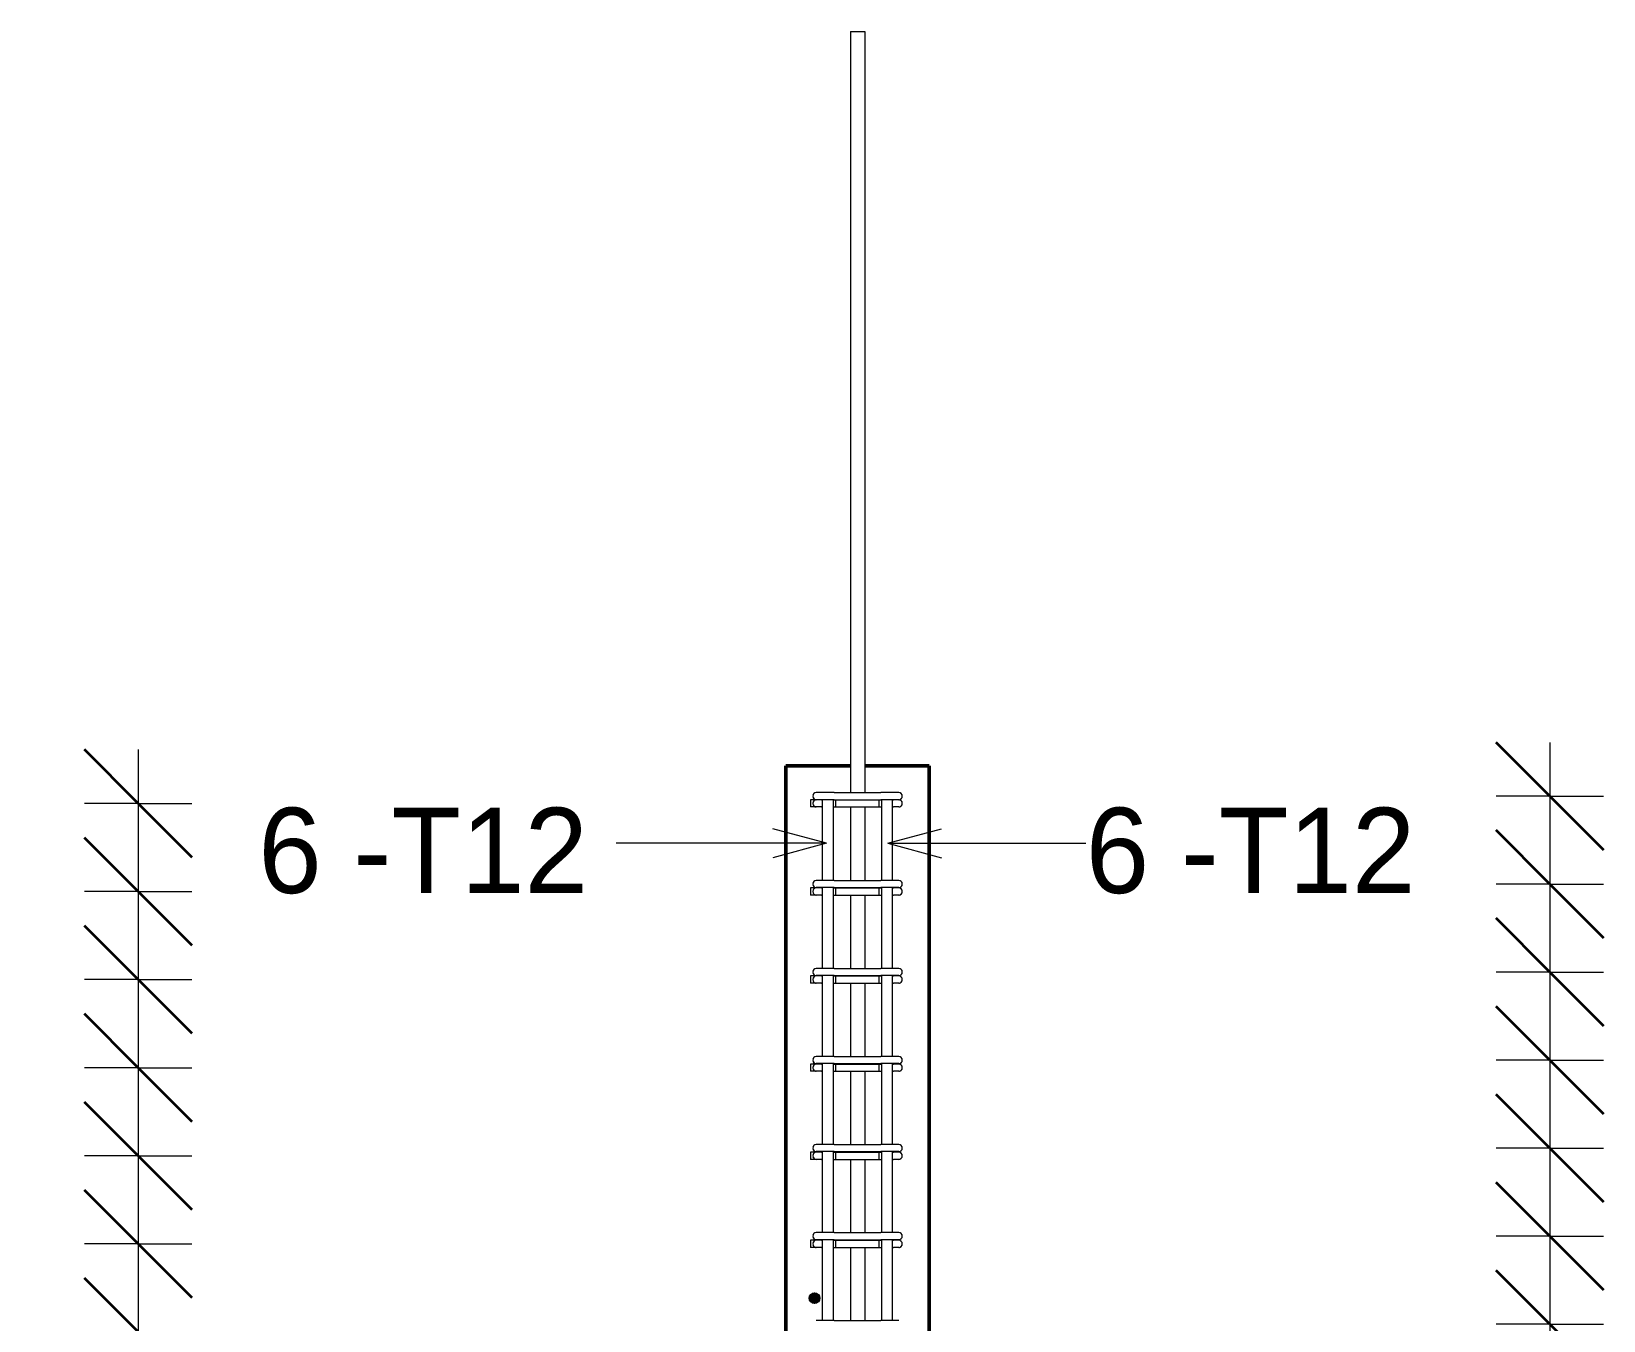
# Model space of a CAD drawing. Header units: millimetres. Extents: x -31655 to -5862, y 2843 to 78926.
# Drawn here: x -24783 to -23028, y 5580 to 7020 of the extents above; entities that cross this region are included whole.
import ezdxf

# ---------------------------------------------------------------- set-up
doc = ezdxf.new("R2010")
doc.units = ezdxf.units.MM
for name, color, linetype, lineweight in [('A-ANNO-DIMS', 211, 'Continuous', 9), ('A-ANNO-DIMS-40', 211, 'Continuous', 9), ('A-WALL', 113, 'Continuous', 25), ('S-RBAR', 171, 'Continuous', 18), ('S-RBAR-IDEN', 171, 'Continuous', 9)]:
    doc.layers.add(name, color=color, linetype=linetype, lineweight=lineweight)
doc.styles.add('Arial', font='arial.ttf', dxfattribs={"height": 80})
doc.styles.add('Nirmala UI', font='Nirmala.ttf', dxfattribs={"height": 95.25})
doc.dimstyles.new('Arc_Length_-_2_5mm_Arial', dxfattribs={"dimscale": 304.8, "dimtxt": 100.546939, "dimasz": 0.393701, "dimexe": 0.19685, "dimexo": 0.0625, "dimgap": 0.229659, "dimtad": 1, "dimdec": 0, "dimzin": 0, "dimdsep": 46, "dimtxsty": 'Nirmala UI', "dimblk1": 'OBLIQUE', "dimblk2": 'OBLIQUE', "dimsah": 1, "dimcen": 0.09, "dimdle": 0.19685, "dimazin": 0, "dimtfac": 1, "dimtdec": 4, "dimtix": 1, "dimtmove": 0, "dimatfit": 3, "dimfxl": 0.19685, "dimfxlon": 1, "dimtvp": 1, "dimtolj": 1, "dimtzin": 0, "dimarcsym": 2})
doc.dimstyles.new('Arc_Length_-_2_5mm_Arial_1', dxfattribs={"dimscale": 304.8, "dimtxt": 100.546939, "dimasz": 0.393701, "dimexe": 0.19685, "dimexo": 0.0625, "dimgap": 0.229659, "dimtad": 1, "dimdec": 0, "dimzin": 0, "dimdsep": 46, "dimtxsty": 'Arial', "dimblk1": 'OBLIQUE', "dimblk2": 'OBLIQUE', "dimsah": 1, "dimcen": 0.09, "dimdle": 0.19685, "dimazin": 0, "dimtfac": 1, "dimtdec": 4, "dimtix": 1, "dimtmove": 0, "dimatfit": 3, "dimfxl": 0.19685, "dimfxlon": 1, "dimtvp": 1, "dimtolj": 1, "dimtzin": 0, "dimarcsym": 2})

# ---------------------------------------------------------------- blocks, each defined once
blk = doc.blocks.new('DIMBLOCK122-Elevation Right')
at = {"layer": 'A-ANNO-DIMS-40', "lineweight": 35}
for p, q in [((-23087.7, 6165.7), (-23147.7, 6225.7)), ((-23087.7, 6165.7), (-23027.7, 6105.7)), ((-23087.7, 6067.5), (-23147.7, 6127.5)), ((-23087.7, 6067.5), (-23027.7, 6007.5))]:
    blk.add_line(p, q, dxfattribs=at)
at = {"layer": 'A-ANNO-DIMS-40'}
for p, q in [((-23087.7, 6225.7), (-23087.7, 6067.5)), ((-23087.7, 6165.7), (-23147.7, 6165.7)), ((-23087.7, 6165.7), (-23027.7, 6165.7)), ((-23087.7, 6067.5), (-23147.7, 6067.5)), ((-23087.7, 6067.5), (-23027.7, 6067.5))]:
    blk.add_line(p, q, dxfattribs=at)
blk = doc.blocks.new('_Oblique')
at = {"color": 0, "linetype": 'ByBlock', "lineweight": -2}
blk.add_line((-0.5, -0.5), (0.5, 0.5), dxfattribs=at)
blk = doc.blocks.new('DIMBLOCK123-Elevation Right')
at = {"layer": 'A-ANNO-DIMS-40', "lineweight": 35}
for p, q in [((-23087.7, 6067.5), (-23147.7, 6127.5)), ((-23087.7, 6067.5), (-23027.7, 6007.5)), ((-23087.7, 5969.2), (-23147.7, 6029.2)), ((-23087.7, 5969.2), (-23027.7, 5909.2))]:
    blk.add_line(p, q, dxfattribs=at)
at = {"layer": 'A-ANNO-DIMS-40'}
for p, q in [((-23087.7, 6067.5), (-23147.7, 6067.5)), ((-23087.7, 6067.5), (-23087.7, 5969.2)), ((-23087.7, 6067.5), (-23027.7, 6067.5)), ((-23087.7, 5969.2), (-23147.7, 5969.2)), ((-23087.7, 5969.2), (-23027.7, 5969.2))]:
    blk.add_line(p, q, dxfattribs=at)
blk = doc.blocks.new('DIMBLOCK124-Elevation Right')
at = {"layer": 'A-ANNO-DIMS-40', "lineweight": 35}
for p, q in [((-23087.7, 5969.2), (-23147.7, 6029.2)), ((-23087.7, 5969.2), (-23027.7, 5909.2)), ((-23087.7, 5870.9), (-23147.7, 5930.9)), ((-23087.7, 5870.9), (-23027.7, 5810.9))]:
    blk.add_line(p, q, dxfattribs=at)
at = {"layer": 'A-ANNO-DIMS-40'}
for p, q in [((-23087.7, 5969.2), (-23147.7, 5969.2)), ((-23087.7, 5969.2), (-23087.7, 5870.9)), ((-23087.7, 5969.2), (-23027.7, 5969.2)), ((-23087.7, 5870.9), (-23147.7, 5870.9)), ((-23087.7, 5870.9), (-23027.7, 5870.9))]:
    blk.add_line(p, q, dxfattribs=at)
blk = doc.blocks.new('DIMBLOCK125-Elevation Right')
at = {"layer": 'A-ANNO-DIMS-40', "lineweight": 35}
for p, q in [((-23087.7, 5870.9), (-23147.7, 5930.9)), ((-23087.7, 5870.9), (-23027.7, 5810.9)), ((-23087.7, 5772.6), (-23147.7, 5832.6)), ((-23087.7, 5772.6), (-23027.7, 5712.6))]:
    blk.add_line(p, q, dxfattribs=at)
at = {"layer": 'A-ANNO-DIMS-40'}
for p, q in [((-23087.7, 5870.9), (-23147.7, 5870.9)), ((-23087.7, 5870.9), (-23087.7, 5772.6)), ((-23087.7, 5870.9), (-23027.7, 5870.9)), ((-23087.7, 5772.6), (-23147.7, 5772.6)), ((-23087.7, 5772.6), (-23027.7, 5772.6))]:
    blk.add_line(p, q, dxfattribs=at)
blk = doc.blocks.new('DIMBLOCK126-Elevation Right')
at = {"layer": 'A-ANNO-DIMS-40', "lineweight": 35}
for p, q in [((-23087.7, 5772.6), (-23147.7, 5832.6)), ((-23087.7, 5772.6), (-23027.7, 5712.6)), ((-23087.7, 5674.3), (-23147.7, 5734.3)), ((-23087.7, 5674.3), (-23027.7, 5614.3))]:
    blk.add_line(p, q, dxfattribs=at)
at = {"layer": 'A-ANNO-DIMS-40'}
for p, q in [((-23087.7, 5772.6), (-23147.7, 5772.6)), ((-23087.7, 5772.6), (-23087.7, 5674.3)), ((-23087.7, 5772.6), (-23027.7, 5772.6)), ((-23087.7, 5674.3), (-23147.7, 5674.3)), ((-23087.7, 5674.3), (-23027.7, 5674.3))]:
    blk.add_line(p, q, dxfattribs=at)
blk = doc.blocks.new('DIMBLOCK127-Elevation Right')
at = {"layer": 'A-ANNO-DIMS-40', "lineweight": 35}
for p, q in [((-23087.7, 5674.3), (-23147.7, 5734.3)), ((-23087.7, 5674.3), (-23027.7, 5614.3)), ((-23087.7, 5576), (-23147.7, 5636)), ((-23087.7, 5576), (-23027.7, 5516))]:
    blk.add_line(p, q, dxfattribs=at)
at = {"layer": 'A-ANNO-DIMS-40'}
for p, q in [((-23087.7, 5674.3), (-23147.7, 5674.3)), ((-23087.7, 5674.3), (-23087.7, 5576)), ((-23087.7, 5674.3), (-23027.7, 5674.3)), ((-23087.7, 5576), (-23147.7, 5576)), ((-23087.7, 5576), (-23027.7, 5576))]:
    blk.add_line(p, q, dxfattribs=at)
blk = doc.blocks.new('DIMBLOCK128-Elevation Right')
at = {"layer": 'A-ANNO-DIMS-40', "lineweight": 35}
for p, q in [((-23087.7, 5576), (-23147.7, 5636)), ((-23087.7, 5576), (-23027.7, 5516)), ((-23087.7, 5476.7), (-23147.7, 5536.7)), ((-23087.7, 5476.7), (-23027.7, 5416.7))]:
    blk.add_line(p, q, dxfattribs=at)
at = {"layer": 'A-ANNO-DIMS-40'}
for p, q in [((-23087.7, 5576), (-23147.7, 5576)), ((-23087.7, 5576), (-23087.7, 5476.7)), ((-23087.7, 5576), (-23027.7, 5576)), ((-23087.7, 5476.7), (-23147.7, 5476.7)), ((-23087.7, 5476.7), (-23027.7, 5476.7))]:
    blk.add_line(p, q, dxfattribs=at)
blk = doc.blocks.new('DIMBLOCK151-Elevation Right')
at = {"layer": 'A-ANNO-DIMS-40', "lineweight": 35}
for p, q in [((-23087.7, 6165.7), (-23147.7, 6225.7)), ((-23087.7, 6165.7), (-23027.7, 6105.7)), ((-23087.7, 6067.5), (-23147.7, 6127.5)), ((-23087.7, 6067.5), (-23027.7, 6007.5)), ((-23087.7, 5969.2), (-23147.7, 6029.2)), ((-23087.7, 5969.2), (-23027.7, 5909.2)), ((-23087.7, 5870.9), (-23147.7, 5930.9)), ((-23087.7, 5870.9), (-23027.7, 5810.9)), ((-23087.7, 5772.6), (-23147.7, 5832.6)), ((-23087.7, 5772.6), (-23027.7, 5712.6)), ((-23087.7, 5674.3), (-23147.7, 5734.3)), ((-23087.7, 5674.3), (-23027.7, 5614.3)), ((-23087.7, 5576), (-23147.7, 5636)), ((-23087.7, 5576), (-23027.7, 5516)), ((-23087.7, 5476.7), (-23147.7, 5536.7)), ((-23087.7, 5476.7), (-23027.7, 5416.7))]:
    blk.add_line(p, q, dxfattribs=at)
at = {"layer": 'A-ANNO-DIMS-40'}
for p, q in [((-23087.7, 6225.7), (-23087.7, 5576)), ((-23087.7, 6225.7), (-23087.7, 6067.5)), ((-23087.7, 6165.7), (-23147.7, 6165.7)), ((-23087.7, 6165.7), (-23027.7, 6165.7)), ((-23087.7, 6067.5), (-23147.7, 6067.5)), ((-23087.7, 6067.5), (-23087.7, 5969.2)), ((-23087.7, 6067.5), (-23027.7, 6067.5)), ((-23087.7, 5969.2), (-23147.7, 5969.2)), ((-23087.7, 5969.2), (-23087.7, 5870.9)), ((-23087.7, 5969.2), (-23027.7, 5969.2)), ((-23087.7, 5870.9), (-23147.7, 5870.9)), ((-23087.7, 5870.9), (-23087.7, 5772.6)), ((-23087.7, 5870.9), (-23027.7, 5870.9)), ((-23087.7, 5772.6), (-23147.7, 5772.6)), ((-23087.7, 5772.6), (-23087.7, 5674.3)), ((-23087.7, 5772.6), (-23027.7, 5772.6)), ((-23087.7, 5674.3), (-23147.7, 5674.3)), ((-23087.7, 5674.3), (-23087.7, 5576)), ((-23087.7, 5674.3), (-23027.7, 5674.3)), ((-23087.7, 5576), (-23147.7, 5576)), ((-23087.7, 5576), (-23087.7, 5476.7)), ((-23087.7, 5576), (-23027.7, 5576)), ((-23087.7, 5476.7), (-23147.7, 5476.7)), ((-23087.7, 5476.7), (-23027.7, 5476.7))]:
    blk.add_line(p, q, dxfattribs=at)
blk = doc.blocks.new('_None')
blk = doc.blocks.new('DIMBLOCK152-Elevation Right')
at = {"layer": 'A-ANNO-DIMS-40', "lineweight": 35}
for p, q in [((-23087.7, 5576), (-23147.7, 5636)), ((-23087.7, 5576), (-23027.7, 5516)), ((-23087.7, 5476.7), (-23147.7, 5536.7)), ((-23087.7, 5476.7), (-23027.7, 5416.7)), ((-23087.7, 5378.4), (-23147.7, 5438.4)), ((-23087.7, 5378.4), (-23027.7, 5318.4))]:
    blk.add_line(p, q, dxfattribs=at)
at = {"layer": 'A-ANNO-DIMS-40'}
for p, q in [((-23087.7, 5576), (-23147.7, 5576)), ((-23087.7, 5576), (-23087.7, 5476.7)), ((-23087.7, 5576), (-23087.7, 5476.7)), ((-23087.7, 5576), (-23027.7, 5576)), ((-23087.7, 5476.7), (-23147.7, 5476.7)), ((-23087.7, 5476.7), (-23087.7, 5378.4)), ((-23087.7, 5476.7), (-23027.7, 5476.7)), ((-23087.7, 5378.4), (-23147.7, 5378.4)), ((-23087.7, 5378.4), (-23027.7, 5378.4))]:
    blk.add_line(p, q, dxfattribs=at)
blk = doc.blocks.new('DIMBLOCK155-Elevation Right')
at = {"layer": 'A-ANNO-DIMS-40', "lineweight": 35}
for p, q in [((-24664.2, 6157.6), (-24724.2, 6217.6)), ((-24664.2, 6157.6), (-24604.2, 6097.6)), ((-24664.2, 6059.2), (-24724.2, 6119.2)), ((-24664.2, 6059.2), (-24604.2, 5999.2))]:
    blk.add_line(p, q, dxfattribs=at)
at = {"layer": 'A-ANNO-DIMS-40'}
for p, q in [((-24664.2, 6217.6), (-24664.2, 6059.2)), ((-24664.2, 6157.6), (-24724.2, 6157.6)), ((-24664.2, 6157.6), (-24604.2, 6157.6)), ((-24664.2, 6059.2), (-24724.2, 6059.2)), ((-24664.2, 6059.2), (-24604.2, 6059.2))]:
    blk.add_line(p, q, dxfattribs=at)
blk = doc.blocks.new('DIMBLOCK156-Elevation Right')
at = {"layer": 'A-ANNO-DIMS-40', "lineweight": 35}
for p, q in [((-24664.2, 6059.2), (-24724.2, 6119.2)), ((-24664.2, 6059.2), (-24604.2, 5999.2)), ((-24664.2, 5960.8), (-24724.2, 6020.8)), ((-24664.2, 5960.8), (-24604.2, 5900.8))]:
    blk.add_line(p, q, dxfattribs=at)
at = {"layer": 'A-ANNO-DIMS-40'}
for p, q in [((-24664.2, 6059.2), (-24724.2, 6059.2)), ((-24664.2, 6059.2), (-24664.2, 5960.8)), ((-24664.2, 6059.2), (-24604.2, 6059.2)), ((-24664.2, 5960.8), (-24724.2, 5960.8)), ((-24664.2, 5960.8), (-24604.2, 5960.8))]:
    blk.add_line(p, q, dxfattribs=at)
blk = doc.blocks.new('DIMBLOCK157-Elevation Right')
at = {"layer": 'A-ANNO-DIMS-40', "lineweight": 35}
for p, q in [((-24664.2, 5960.8), (-24724.2, 6020.8)), ((-24664.2, 5960.8), (-24604.2, 5900.8)), ((-24664.2, 5862.4), (-24724.2, 5922.4)), ((-24664.2, 5862.4), (-24604.2, 5802.4))]:
    blk.add_line(p, q, dxfattribs=at)
at = {"layer": 'A-ANNO-DIMS-40'}
for p, q in [((-24664.2, 5960.8), (-24724.2, 5960.8)), ((-24664.2, 5960.8), (-24664.2, 5862.4)), ((-24664.2, 5960.8), (-24604.2, 5960.8)), ((-24664.2, 5862.4), (-24724.2, 5862.4)), ((-24664.2, 5862.4), (-24604.2, 5862.4))]:
    blk.add_line(p, q, dxfattribs=at)
blk = doc.blocks.new('DIMBLOCK158-Elevation Right')
at = {"layer": 'A-ANNO-DIMS-40', "lineweight": 35}
for p, q in [((-24664.2, 5862.4), (-24724.2, 5922.4)), ((-24664.2, 5862.4), (-24604.2, 5802.4)), ((-24664.2, 5764), (-24724.2, 5824)), ((-24664.2, 5764), (-24604.2, 5704))]:
    blk.add_line(p, q, dxfattribs=at)
at = {"layer": 'A-ANNO-DIMS-40'}
for p, q in [((-24664.2, 5862.4), (-24724.2, 5862.4)), ((-24664.2, 5862.4), (-24664.2, 5764)), ((-24664.2, 5862.4), (-24604.2, 5862.4)), ((-24664.2, 5764), (-24724.2, 5764)), ((-24664.2, 5764), (-24604.2, 5764))]:
    blk.add_line(p, q, dxfattribs=at)
blk = doc.blocks.new('DIMBLOCK159-Elevation Right')
at = {"layer": 'A-ANNO-DIMS-40', "lineweight": 35}
for p, q in [((-24664.2, 5764), (-24724.2, 5824)), ((-24664.2, 5764), (-24604.2, 5704)), ((-24664.2, 5665.6), (-24724.2, 5725.6)), ((-24664.2, 5665.6), (-24604.2, 5605.6))]:
    blk.add_line(p, q, dxfattribs=at)
at = {"layer": 'A-ANNO-DIMS-40'}
for p, q in [((-24664.2, 5764), (-24724.2, 5764)), ((-24664.2, 5764), (-24664.2, 5665.6)), ((-24664.2, 5764), (-24604.2, 5764)), ((-24664.2, 5665.6), (-24724.2, 5665.6)), ((-24664.2, 5665.6), (-24604.2, 5665.6))]:
    blk.add_line(p, q, dxfattribs=at)
blk = doc.blocks.new('DIMBLOCK160-Elevation Right')
at = {"layer": 'A-ANNO-DIMS-40', "lineweight": 35}
for p, q in [((-24664.2, 5665.6), (-24724.2, 5725.6)), ((-24664.2, 5665.6), (-24604.2, 5605.6)), ((-24664.2, 5567.2), (-24724.2, 5627.2)), ((-24664.2, 5567.2), (-24604.2, 5507.2))]:
    blk.add_line(p, q, dxfattribs=at)
at = {"layer": 'A-ANNO-DIMS-40'}
for p, q in [((-24664.2, 5665.6), (-24724.2, 5665.6)), ((-24664.2, 5665.6), (-24664.2, 5567.2)), ((-24664.2, 5665.6), (-24604.2, 5665.6)), ((-24664.2, 5567.2), (-24724.2, 5567.2)), ((-24664.2, 5567.2), (-24604.2, 5567.2))]:
    blk.add_line(p, q, dxfattribs=at)
blk = doc.blocks.new('DIMBLOCK161-Elevation Right')
at = {"layer": 'A-ANNO-DIMS-40', "lineweight": 35}
for p, q in [((-24664.2, 5567.2), (-24724.2, 5627.2)), ((-24664.2, 5567.2), (-24604.2, 5507.2)), ((-24664.2, 5468.8), (-24724.2, 5528.8)), ((-24664.2, 5468.8), (-24604.2, 5408.8))]:
    blk.add_line(p, q, dxfattribs=at)
at = {"layer": 'A-ANNO-DIMS-40'}
for p, q in [((-24664.2, 5567.2), (-24724.2, 5567.2)), ((-24664.2, 5567.2), (-24664.2, 5468.8)), ((-24664.2, 5567.2), (-24604.2, 5567.2)), ((-24664.2, 5468.8), (-24724.2, 5468.8)), ((-24664.2, 5468.8), (-24604.2, 5468.8))]:
    blk.add_line(p, q, dxfattribs=at)
blk = doc.blocks.new('DIMBLOCK184-Elevation Right')
at = {"layer": 'A-ANNO-DIMS-40', "lineweight": 35}
for p, q in [((-24664.2, 6157.6), (-24724.2, 6217.6)), ((-24664.2, 6157.6), (-24604.2, 6097.6)), ((-24664.2, 6059.2), (-24724.2, 6119.2)), ((-24664.2, 6059.2), (-24604.2, 5999.2)), ((-24664.2, 5960.8), (-24724.2, 6020.8)), ((-24664.2, 5960.8), (-24604.2, 5900.8)), ((-24664.2, 5862.4), (-24724.2, 5922.4)), ((-24664.2, 5862.4), (-24604.2, 5802.4)), ((-24664.2, 5764), (-24724.2, 5824)), ((-24664.2, 5764), (-24604.2, 5704)), ((-24664.2, 5665.6), (-24724.2, 5725.6)), ((-24664.2, 5665.6), (-24604.2, 5605.6)), ((-24664.2, 5567.2), (-24724.2, 5627.2)), ((-24664.2, 5567.2), (-24604.2, 5507.2)), ((-24664.2, 5468.8), (-24724.2, 5528.8)), ((-24664.2, 5468.8), (-24604.2, 5408.8)), ((-24664.2, 5370.3), (-24724.2, 5430.3)), ((-24664.2, 5370.3), (-24604.2, 5310.3)), ((-24664.2, 5271.9), (-24724.2, 5331.9)), ((-24664.2, 5271.9), (-24604.2, 5211.9)), ((-24664.2, 5173.5), (-24724.2, 5233.5)), ((-24664.2, 5173.5), (-24604.2, 5113.5)), ((-24664.2, 5075.1), (-24724.2, 5135.1)), ((-24664.2, 5075.1), (-24604.2, 5015.1)), ((-24664.2, 4976.7), (-24724.2, 5036.7)), ((-24664.2, 4976.7), (-24604.2, 4916.7)), ((-24664.2, 4878.3), (-24724.2, 4938.3)), ((-24664.2, 4878.3), (-24604.2, 4818.3)), ((-24664.2, 4779.9), (-24724.2, 4839.9)), ((-24664.2, 4779.9), (-24604.2, 4719.9)), ((-24664.2, 4681.5), (-24724.2, 4741.5)), ((-24664.2, 4681.5), (-24604.2, 4621.5)), ((-24664.2, 4583.1), (-24724.2, 4643.1)), ((-24664.2, 4583.1), (-24604.2, 4523.1)), ((-24664.2, 4484.7), (-24724.2, 4544.7)), ((-24664.2, 4484.7), (-24604.2, 4424.7)), ((-24664.2, 4386.3), (-24724.2, 4446.3)), ((-24664.2, 4386.3), (-24604.2, 4326.3)), ((-24664.2, 4287.8), (-24724.2, 4347.8)), ((-24664.2, 4287.8), (-24604.2, 4227.8)), ((-24664.2, 4189.4), (-24724.2, 4249.4)), ((-24664.2, 4189.4), (-24604.2, 4129.4)), ((-24664.2, 4091), (-24724.2, 4151)), ((-24664.2, 4091), (-24604.2, 4031)), ((-24664.2, 3992.6), (-24724.2, 4052.6)), ((-24664.2, 3992.6), (-24604.2, 3932.6)), ((-24664.2, 3894.2), (-24724.2, 3954.2)), ((-24664.2, 3894.2), (-24604.2, 3834.2)), ((-24664.2, 3795.8), (-24724.2, 3855.8)), ((-24664.2, 3795.8), (-24604.2, 3735.8)), ((-24664.2, 3697.4), (-24724.2, 3757.4)), ((-24664.2, 3697.4), (-24604.2, 3637.4)), ((-24664.2, 3599), (-24724.2, 3659)), ((-24664.2, 3599), (-24604.2, 3539)), ((-24664.2, 3500.6), (-24724.2, 3560.6)), ((-24664.2, 3500.6), (-24604.2, 3440.6)), ((-24664.2, 3402.2), (-24724.2, 3462.2)), ((-24664.2, 3402.2), (-24604.2, 3342.2)), ((-24664.2, 3303.8), (-24724.2, 3363.8)), ((-24664.2, 3303.8), (-24604.2, 3243.8))]:
    blk.add_line(p, q, dxfattribs=at)
at = {"layer": 'A-ANNO-DIMS-40'}
for p, q in [((-24664.2, 6217.6), (-24664.2, 3243.8)), ((-24664.2, 6217.6), (-24664.2, 6059.2)), ((-24664.2, 6157.6), (-24724.2, 6157.6)), ((-24664.2, 6157.6), (-24604.2, 6157.6)), ((-24664.2, 6059.2), (-24724.2, 6059.2)), ((-24664.2, 6059.2), (-24664.2, 5960.8)), ((-24664.2, 6059.2), (-24604.2, 6059.2)), ((-24664.2, 5960.8), (-24724.2, 5960.8)), ((-24664.2, 5960.8), (-24664.2, 5862.4)), ((-24664.2, 5960.8), (-24604.2, 5960.8)), ((-24664.2, 5862.4), (-24724.2, 5862.4)), ((-24664.2, 5862.4), (-24664.2, 5764)), ((-24664.2, 5862.4), (-24604.2, 5862.4)), ((-24664.2, 5764), (-24724.2, 5764)), ((-24664.2, 5764), (-24664.2, 5665.6)), ((-24664.2, 5764), (-24604.2, 5764)), ((-24664.2, 5665.6), (-24724.2, 5665.6)), ((-24664.2, 5665.6), (-24664.2, 5567.2)), ((-24664.2, 5665.6), (-24604.2, 5665.6)), ((-24664.2, 5567.2), (-24724.2, 5567.2)), ((-24664.2, 5567.2), (-24664.2, 5468.8)), ((-24664.2, 5567.2), (-24604.2, 5567.2)), ((-24664.2, 5468.8), (-24724.2, 5468.8)), ((-24664.2, 5468.8), (-24664.2, 5370.3)), ((-24664.2, 5468.8), (-24604.2, 5468.8)), ((-24664.2, 5370.3), (-24724.2, 5370.3)), ((-24664.2, 5370.3), (-24664.2, 5271.9)), ((-24664.2, 5370.3), (-24604.2, 5370.3)), ((-24664.2, 5271.9), (-24724.2, 5271.9)), ((-24664.2, 5271.9), (-24664.2, 5173.5)), ((-24664.2, 5271.9), (-24604.2, 5271.9)), ((-24664.2, 5173.5), (-24724.2, 5173.5)), ((-24664.2, 5173.5), (-24664.2, 5075.1)), ((-24664.2, 5173.5), (-24604.2, 5173.5)), ((-24664.2, 5075.1), (-24724.2, 5075.1)), ((-24664.2, 5075.1), (-24664.2, 4976.7)), ((-24664.2, 5075.1), (-24604.2, 5075.1)), ((-24664.2, 4976.7), (-24724.2, 4976.7)), ((-24664.2, 4976.7), (-24664.2, 4878.3)), ((-24664.2, 4976.7), (-24604.2, 4976.7)), ((-24664.2, 4878.3), (-24724.2, 4878.3)), ((-24664.2, 4878.3), (-24664.2, 4779.9)), ((-24664.2, 4878.3), (-24604.2, 4878.3)), ((-24664.2, 4779.9), (-24724.2, 4779.9)), ((-24664.2, 4779.9), (-24664.2, 4681.5)), ((-24664.2, 4779.9), (-24604.2, 4779.9)), ((-24664.2, 4681.5), (-24724.2, 4681.5)), ((-24664.2, 4681.5), (-24664.2, 4583.1)), ((-24664.2, 4681.5), (-24604.2, 4681.5)), ((-24664.2, 4583.1), (-24724.2, 4583.1)), ((-24664.2, 4583.1), (-24664.2, 4484.7)), ((-24664.2, 4583.1), (-24604.2, 4583.1)), ((-24664.2, 4484.7), (-24724.2, 4484.7)), ((-24664.2, 4484.7), (-24664.2, 4386.3)), ((-24664.2, 4484.7), (-24604.2, 4484.7)), ((-24664.2, 4386.3), (-24724.2, 4386.3)), ((-24664.2, 4386.3), (-24664.2, 4287.8)), ((-24664.2, 4386.3), (-24604.2, 4386.3)), ((-24664.2, 4287.8), (-24724.2, 4287.8)), ((-24664.2, 4287.8), (-24664.2, 4189.4)), ((-24664.2, 4287.8), (-24604.2, 4287.8)), ((-24664.2, 4189.4), (-24724.2, 4189.4)), ((-24664.2, 4189.4), (-24664.2, 4091)), ((-24664.2, 4189.4), (-24604.2, 4189.4)), ((-24664.2, 4091), (-24724.2, 4091)), ((-24664.2, 4091), (-24664.2, 3992.6)), ((-24664.2, 4091), (-24604.2, 4091)), ((-24664.2, 3992.6), (-24724.2, 3992.6)), ((-24664.2, 3992.6), (-24664.2, 3894.2)), ((-24664.2, 3992.6), (-24604.2, 3992.6)), ((-24664.2, 3894.2), (-24724.2, 3894.2)), ((-24664.2, 3894.2), (-24664.2, 3795.8)), ((-24664.2, 3894.2), (-24604.2, 3894.2)), ((-24664.2, 3795.8), (-24724.2, 3795.8)), ((-24664.2, 3795.8), (-24664.2, 3697.4)), ((-24664.2, 3795.8), (-24604.2, 3795.8)), ((-24664.2, 3697.4), (-24724.2, 3697.4)), ((-24664.2, 3697.4), (-24664.2, 3599)), ((-24664.2, 3697.4), (-24604.2, 3697.4)), ((-24664.2, 3599), (-24724.2, 3599)), ((-24664.2, 3599), (-24664.2, 3500.6)), ((-24664.2, 3599), (-24604.2, 3599)), ((-24664.2, 3500.6), (-24724.2, 3500.6)), ((-24664.2, 3500.6), (-24664.2, 3402.2)), ((-24664.2, 3500.6), (-24604.2, 3500.6)), ((-24664.2, 3402.2), (-24724.2, 3402.2)), ((-24664.2, 3402.2), (-24664.2, 3243.8)), ((-24664.2, 3402.2), (-24604.2, 3402.2)), ((-24664.2, 3303.8), (-24724.2, 3303.8)), ((-24664.2, 3303.8), (-24604.2, 3303.8))]:
    blk.add_line(p, q, dxfattribs=at)

msp = doc.modelspace()

# ---------------------------------------------------------------- hatches: boundary and pattern name
at = {"layer": 'S-RBAR'}
msp.add_hatch(color=256, dxfattribs=at).paths.add_polyline_path([(-23908.9, 5599), (-23902.9, 5605), (-23908.9, 5611), (-23914.9, 5605), (-23911.3, 5601.4)])
h = msp.add_hatch(color=256, dxfattribs=at)
edge = h.paths.add_edge_path()
edge.add_arc((-23908.9, 5605), 6, 0, 360)

# ---------------------------------------------------------------- linework, layer by layer
at = {"layer": 'A-WALL', "lineweight": 50}
for p, q in [((-23940.9, 6199.7), (-23940.9, 4554.7)), ((-23868.9, 6199.7), (-23940.9, 6199.7)), ((-23780.9, 6199.7), (-23852.9, 6199.7)), ((-23780.9, 3269.8), (-23780.9, 6199.7))]:
    msp.add_line(p, q, dxfattribs=at)
at = {"layer": 'S-RBAR'}
for p, q in [((-23868.9, 7019.7), (-23868.9, 6169.7)), ((-23868.9, 7019.7), (-23852.9, 7019.7)), ((-23868.9, 7019.7), (-23868.9, 6169.7)), ((-23868.9, 7019.7), (-23852.9, 7019.7)), ((-23852.9, 7019.7), (-23852.9, 6169.7)), ((-23852.9, 7019.7), (-23852.9, 6169.7)), ((-23886.9, 6169.7), (-23906.9, 6169.7)), ((-23886.9, 6169.7), (-23834.9, 6169.7)), ((-23814.9, 6169.7), (-23834.9, 6169.7)), ((-23906.9, 6161.6), (-23913.4, 6161.6)), ((-23913.4, 6161.6), (-23913.4, 6153.6)), ((-23906.9, 6153.6), (-23913.4, 6153.6)), ((-23886.9, 6161.7), (-23906.9, 6161.7)), ((-23901, 6161.6), (-23906.9, 6161.6)), ((-23906.8, 6153.6), (-23906.9, 6153.6)), ((-23901, 6153.6), (-23906.2, 6153.6)), ((-23901, 6161.6), (-23899.9, 6161.6)), ((-23901, 6153.6), (-23899.9, 6153.6)), ((-23899.9, 6071.5), (-23899.9, 6161.7)), ((-23887.9, 6071.5), (-23887.9, 6161.7)), ((-23887.9, 6161.6), (-23885.1, 6161.6)), ((-23887.9, 6153.6), (-23885.1, 6153.6)), ((-23886.9, 6161.7), (-23834.9, 6161.7)), ((-23885.1, 6161.6), (-23860.9, 6161.6)), ((-23885.1, 6153.6), (-23885.1, 6161.6)), ((-23885.1, 6153.6), (-23860.9, 6153.6)), ((-23868.9, 6153.6), (-23868.9, 6071.5)), ((-23868.9, 6153.6), (-23868.9, 6071.5)), ((-23860.9, 6161.6), (-23836.7, 6161.6)), ((-23860.9, 6153.6), (-23836.7, 6153.6)), ((-23852.9, 6153.6), (-23852.9, 6071.5)), ((-23852.9, 6153.6), (-23852.9, 6071.5)), ((-23836.7, 6161.6), (-23833.8, 6161.6)), ((-23836.7, 6153.6), (-23836.7, 6161.6)), ((-23836.7, 6153.6), (-23833.8, 6153.6)), ((-23814.9, 6161.7), (-23834.9, 6161.7)), ((-23833.8, 6071.5), (-23833.8, 6161.7)), ((-23821.8, 6071.5), (-23821.8, 6161.7)), ((-23821.8, 6161.6), (-23820.7, 6161.6)), ((-23821.8, 6153.6), (-23820.7, 6153.6)), ((-23814.9, 6161.6), (-23820.7, 6161.6)), ((-23815.5, 6153.6), (-23820.7, 6153.6)), ((-23814.9, 6153.6), (-23815, 6153.6)), ((-23906.9, 6063.2), (-23913.4, 6063.2)), ((-23913.4, 6063.2), (-23913.4, 6055.2)), ((-23886.9, 6071.5), (-23906.9, 6071.5)), ((-23886.9, 6063.5), (-23906.9, 6063.5)), ((-23901, 6063.2), (-23906.9, 6063.2)), ((-23901, 6063.2), (-23899.9, 6063.2)), ((-23899.9, 5973.2), (-23899.9, 6063.5)), ((-23887.9, 5973.2), (-23887.9, 6063.5)), ((-23887.9, 6063.2), (-23885.1, 6063.2)), ((-23886.9, 6071.5), (-23834.9, 6071.5)), ((-23886.9, 6063.5), (-23834.9, 6063.5)), ((-23885.1, 6063.2), (-23860.9, 6063.2)), ((-23885.1, 6055.2), (-23885.1, 6063.2)), ((-23860.9, 6063.2), (-23836.7, 6063.2)), ((-23836.7, 6063.2), (-23833.8, 6063.2)), ((-23836.7, 6055.2), (-23836.7, 6063.2)), ((-23814.9, 6071.5), (-23834.9, 6071.5)), ((-23814.9, 6063.5), (-23834.9, 6063.5)), ((-23833.8, 5973.2), (-23833.8, 6063.5)), ((-23821.8, 5973.2), (-23821.8, 6063.5)), ((-23821.8, 6063.2), (-23820.7, 6063.2)), ((-23814.9, 6063.2), (-23820.7, 6063.2)), ((-23906.9, 6055.2), (-23913.4, 6055.2)), ((-23906.8, 6055.2), (-23906.9, 6055.2)), ((-23901, 6055.2), (-23906.2, 6055.2)), ((-23901, 6055.2), (-23899.9, 6055.2)), ((-23887.9, 6055.2), (-23885.1, 6055.2)), ((-23885.1, 6055.2), (-23860.9, 6055.2)), ((-23868.9, 6055.2), (-23868.9, 5973.2)), ((-23868.9, 6055.2), (-23868.9, 5973.2)), ((-23860.9, 6055.2), (-23836.7, 6055.2)), ((-23852.9, 6055.2), (-23852.9, 5973.2)), ((-23852.9, 6055.2), (-23852.9, 5973.2)), ((-23836.7, 6055.2), (-23833.8, 6055.2)), ((-23821.8, 6055.2), (-23820.7, 6055.2)), ((-23815.5, 6055.2), (-23820.7, 6055.2)), ((-23814.9, 6055.2), (-23815, 6055.2)), ((-23886.9, 5973.2), (-23906.9, 5973.2)), ((-23886.9, 5973.2), (-23834.9, 5973.2)), ((-23814.9, 5973.2), (-23834.9, 5973.2)), ((-23906.9, 5964.8), (-23913.4, 5964.8)), ((-23913.4, 5964.8), (-23913.4, 5956.8)), ((-23906.9, 5956.8), (-23913.4, 5956.8)), ((-23886.9, 5965.2), (-23906.9, 5965.2)), ((-23901, 5964.8), (-23906.9, 5964.8)), ((-23906.8, 5956.8), (-23906.9, 5956.8)), ((-23901, 5956.8), (-23906.2, 5956.8)), ((-23901, 5964.8), (-23899.9, 5964.8)), ((-23901, 5956.8), (-23899.9, 5956.8)), ((-23899.9, 5874.9), (-23899.9, 5965.2)), ((-23887.9, 5874.9), (-23887.9, 5965.2)), ((-23887.9, 5964.8), (-23885.1, 5964.8)), ((-23887.9, 5956.8), (-23885.1, 5956.8)), ((-23886.9, 5965.2), (-23834.9, 5965.2)), ((-23885.1, 5964.8), (-23860.9, 5964.8)), ((-23885.1, 5956.8), (-23885.1, 5964.8)), ((-23885.1, 5956.8), (-23860.9, 5956.8)), ((-23868.9, 5956.8), (-23868.9, 5874.9)), ((-23868.9, 5956.8), (-23868.9, 5874.9)), ((-23860.9, 5964.8), (-23836.7, 5964.8)), ((-23860.9, 5956.8), (-23836.7, 5956.8)), ((-23852.9, 5956.8), (-23852.9, 5874.9)), ((-23852.9, 5956.8), (-23852.9, 5874.9)), ((-23836.7, 5964.8), (-23833.8, 5964.8)), ((-23836.7, 5956.8), (-23836.7, 5964.8)), ((-23836.7, 5956.8), (-23833.8, 5956.8)), ((-23814.9, 5965.2), (-23834.9, 5965.2)), ((-23833.8, 5874.9), (-23833.8, 5965.2)), ((-23821.8, 5874.9), (-23821.8, 5965.2)), ((-23821.8, 5964.8), (-23820.7, 5964.8)), ((-23821.8, 5956.8), (-23820.7, 5956.8)), ((-23814.9, 5964.8), (-23820.7, 5964.8)), ((-23815.5, 5956.8), (-23820.7, 5956.8)), ((-23814.9, 5956.8), (-23815, 5956.8)), ((-23906.9, 5866.4), (-23913.4, 5866.4)), ((-23913.4, 5866.4), (-23913.4, 5858.4)), ((-23886.9, 5874.9), (-23906.9, 5874.9)), ((-23886.9, 5866.9), (-23906.9, 5866.9)), ((-23901, 5866.4), (-23906.9, 5866.4)), ((-23901, 5866.4), (-23899.9, 5866.4)), ((-23899.9, 5776.6), (-23899.9, 5866.9)), ((-23887.9, 5776.6), (-23887.9, 5866.9)), ((-23887.9, 5866.4), (-23885.1, 5866.4)), ((-23886.9, 5874.9), (-23834.9, 5874.9)), ((-23886.9, 5866.9), (-23834.9, 5866.9)), ((-23885.1, 5866.4), (-23860.9, 5866.4)), ((-23885.1, 5858.4), (-23885.1, 5866.4)), ((-23860.9, 5866.4), (-23836.7, 5866.4)), ((-23836.7, 5866.4), (-23833.8, 5866.4)), ((-23836.7, 5858.4), (-23836.7, 5866.4)), ((-23814.9, 5874.9), (-23834.9, 5874.9)), ((-23814.9, 5866.9), (-23834.9, 5866.9)), ((-23833.8, 5776.6), (-23833.8, 5866.9)), ((-23821.8, 5776.6), (-23821.8, 5866.9)), ((-23821.8, 5866.4), (-23820.7, 5866.4)), ((-23814.9, 5866.4), (-23820.7, 5866.4)), ((-23906.9, 5858.4), (-23913.4, 5858.4)), ((-23906.8, 5858.4), (-23906.9, 5858.4)), ((-23901, 5858.4), (-23906.2, 5858.4)), ((-23901, 5858.4), (-23899.9, 5858.4)), ((-23887.9, 5858.4), (-23885.1, 5858.4)), ((-23885.1, 5858.4), (-23860.9, 5858.4)), ((-23868.9, 5858.4), (-23868.9, 5776.6)), ((-23868.9, 5858.4), (-23868.9, 5776.6)), ((-23860.9, 5858.4), (-23836.7, 5858.4)), ((-23852.9, 5858.4), (-23852.9, 5776.6)), ((-23852.9, 5858.4), (-23852.9, 5776.6)), ((-23836.7, 5858.4), (-23833.8, 5858.4)), ((-23821.8, 5858.4), (-23820.7, 5858.4)), ((-23815.5, 5858.4), (-23820.7, 5858.4)), ((-23814.9, 5858.4), (-23815, 5858.4)), ((-23886.9, 5776.6), (-23906.9, 5776.6)), ((-23886.9, 5776.6), (-23834.9, 5776.6)), ((-23814.9, 5776.6), (-23834.9, 5776.6)), ((-23906.9, 5768), (-23913.4, 5768)), ((-23913.4, 5768), (-23913.4, 5760)), ((-23906.9, 5760), (-23913.4, 5760)), ((-23886.9, 5768.6), (-23906.9, 5768.6)), ((-23901, 5768), (-23906.9, 5768)), ((-23906.8, 5760), (-23906.9, 5760)), ((-23901, 5760), (-23906.2, 5760)), ((-23901, 5768), (-23899.9, 5768)), ((-23901, 5760), (-23899.9, 5760)), ((-23899.9, 5678.3), (-23899.9, 5768.6)), ((-23887.9, 5678.3), (-23887.9, 5768.6)), ((-23887.9, 5768), (-23885.1, 5768)), ((-23887.9, 5760), (-23885.1, 5760)), ((-23886.9, 5768.6), (-23834.9, 5768.6)), ((-23885.1, 5768), (-23860.9, 5768)), ((-23885.1, 5760), (-23885.1, 5768)), ((-23885.1, 5760), (-23860.9, 5760)), ((-23868.9, 5768.6), (-23868.9, 5768)), ((-23868.9, 5768.6), (-23868.9, 5768)), ((-23868.9, 5760), (-23868.9, 5678.3)), ((-23868.9, 5760), (-23868.9, 5678.3)), ((-23860.9, 5768), (-23836.7, 5768)), ((-23860.9, 5760), (-23836.7, 5760)), ((-23852.9, 5768.6), (-23852.9, 5768)), ((-23852.9, 5768.6), (-23852.9, 5768)), ((-23852.9, 5760), (-23852.9, 5678.3)), ((-23852.9, 5760), (-23852.9, 5678.3)), ((-23836.7, 5768), (-23833.8, 5768)), ((-23836.7, 5760), (-23836.7, 5768)), ((-23836.7, 5760), (-23833.8, 5760)), ((-23814.9, 5768.6), (-23834.9, 5768.6)), ((-23833.8, 5678.3), (-23833.8, 5768.6)), ((-23821.8, 5678.3), (-23821.8, 5768.6)), ((-23821.8, 5768), (-23820.7, 5768)), ((-23821.8, 5760), (-23820.7, 5760)), ((-23814.9, 5768), (-23820.7, 5768)), ((-23815.5, 5760), (-23820.7, 5760)), ((-23814.9, 5760), (-23815, 5760)), ((-23886.9, 5678.3), (-23906.9, 5678.3)), ((-23886.9, 5678.3), (-23834.9, 5678.3)), ((-23814.9, 5678.3), (-23834.9, 5678.3)), ((-23906.9, 5669.6), (-23913.4, 5669.6)), ((-23913.4, 5669.6), (-23913.4, 5661.6)), ((-23906.9, 5661.6), (-23913.4, 5661.6)), ((-23886.9, 5670.3), (-23906.9, 5670.3)), ((-23901, 5669.6), (-23906.9, 5669.6)), ((-23906.8, 5661.6), (-23906.9, 5661.6)), ((-23901, 5661.6), (-23906.2, 5661.6)), ((-23901, 5669.6), (-23899.9, 5669.6)), ((-23901, 5661.6), (-23899.9, 5661.6)), ((-23899.9, 5580), (-23899.9, 5670.3)), ((-23887.9, 5580), (-23887.9, 5670.3)), ((-23887.9, 5669.6), (-23885.1, 5669.6)), ((-23887.9, 5661.6), (-23885.1, 5661.6)), ((-23886.9, 5670.3), (-23834.9, 5670.3)), ((-23885.1, 5669.6), (-23860.9, 5669.6)), ((-23885.1, 5661.6), (-23885.1, 5669.6)), ((-23885.1, 5661.6), (-23860.9, 5661.6)), ((-23868.9, 5670.3), (-23868.9, 5669.6)), ((-23868.9, 5670.3), (-23868.9, 5669.6)), ((-23868.9, 5661.6), (-23868.9, 5580)), ((-23868.9, 5661.6), (-23868.9, 5580)), ((-23860.9, 5669.6), (-23836.7, 5669.6)), ((-23860.9, 5661.6), (-23836.7, 5661.6)), ((-23852.9, 5670.3), (-23852.9, 5669.6)), ((-23852.9, 5670.3), (-23852.9, 5669.6)), ((-23852.9, 5661.6), (-23852.9, 5580)), ((-23852.9, 5661.6), (-23852.9, 5580)), ((-23836.7, 5669.6), (-23833.8, 5669.6)), ((-23836.7, 5661.6), (-23836.7, 5669.6)), ((-23836.7, 5661.6), (-23833.8, 5661.6)), ((-23814.9, 5670.3), (-23834.9, 5670.3)), ((-23833.8, 5580), (-23833.8, 5670.3)), ((-23821.8, 5580), (-23821.8, 5670.3)), ((-23821.8, 5669.6), (-23820.7, 5669.6)), ((-23821.8, 5661.6), (-23820.7, 5661.6)), ((-23814.9, 5669.6), (-23820.7, 5669.6)), ((-23815.5, 5661.6), (-23820.7, 5661.6)), ((-23814.9, 5661.6), (-23815, 5661.6)), ((-23908.9, 5611), (-23914.9, 5605)), ((-23914.9, 5605), (-23911.3, 5601.4)), ((-23911.3, 5601.4), (-23908.9, 5599)), ((-23902.9, 5605), (-23908.9, 5611)), ((-23908.9, 5599), (-23902.9, 5605)), ((-23886.9, 5580), (-23906.9, 5580)), ((-23886.9, 5580), (-23834.9, 5580)), ((-23814.9, 5580), (-23834.9, 5580))]:
    msp.add_line(p, q, dxfattribs=at)
msp.add_circle((-23908.9, 5605), 6, dxfattribs=at)
for centre, start, end in [((-23906.9, 6165.7), 90, 270), ((-23906.9, 6165.7), 120, 165), ((-23906.9, 6165.7), 197.6565, 240), ((-23814.9, 6165.7), 270, 90), ((-23814.9, 6165.7), 15, 60), ((-23814.9, 6165.7), 300, 342.3435), ((-23906.9, 6157.6), 90, 270), ((-23906.9, 6157.6), 120, 165), ((-23906.9, 6157.6), 195, 240), ((-23906.9, 6165.7), 255, 270), ((-23906.9, 6157.6), 255, 270), ((-23814.9, 6165.7), 270, 285), ((-23814.9, 6157.6), 270, 90), ((-23814.9, 6157.6), 270, 285), ((-23814.9, 6157.6), 270, 285), ((-23814.9, 6157.6), 270, 285), ((-23814.9, 6157.6), 270, 285), ((-23814.9, 6157.6), 15, 60), ((-23814.9, 6157.6), 15, 60), ((-23814.9, 6157.6), 15, 60), ((-23814.9, 6157.6), 15, 60), ((-23814.9, 6157.6), 300, 345), ((-23814.9, 6157.6), 300, 345), ((-23814.9, 6157.6), 300, 345), ((-23814.9, 6157.6), 300, 345), ((-23906.9, 6067.5), 90, 270), ((-23906.9, 6059.2), 90, 270), ((-23906.9, 6067.5), 120, 165), ((-23906.9, 6067.5), 195, 240), ((-23906.9, 6059.2), 120, 165), ((-23906.9, 6059.2), 195, 240), ((-23906.9, 6067.5), 255, 270), ((-23814.9, 6067.5), 270, 90), ((-23814.9, 6067.5), 270, 285), ((-23814.9, 6059.2), 270, 90), ((-23814.9, 6067.5), 15, 60), ((-23814.9, 6067.5), 300, 345), ((-23814.9, 6059.2), 15, 60), ((-23814.9, 6059.2), 15, 60), ((-23814.9, 6059.2), 15, 60), ((-23814.9, 6059.2), 15, 60), ((-23814.9, 6059.2), 300, 345), ((-23814.9, 6059.2), 300, 345), ((-23814.9, 6059.2), 300, 345), ((-23814.9, 6059.2), 300, 345), ((-23906.9, 6059.2), 255, 270), ((-23814.9, 6059.2), 270, 285), ((-23814.9, 6059.2), 270, 285), ((-23814.9, 6059.2), 270, 285), ((-23814.9, 6059.2), 270, 285), ((-23906.9, 5969.2), 90, 270), ((-23906.9, 5969.2), 120, 165), ((-23814.9, 5969.2), 270, 90), ((-23814.9, 5969.2), 15, 60), ((-23906.9, 5960.8), 90, 270), ((-23906.9, 5969.2), 195, 240), ((-23906.9, 5960.8), 120, 165), ((-23906.9, 5960.8), 195, 240), ((-23906.9, 5969.2), 255, 270), ((-23906.9, 5960.8), 255, 270), ((-23814.9, 5969.2), 270, 285), ((-23814.9, 5960.8), 270, 90), ((-23814.9, 5960.8), 270, 285), ((-23814.9, 5960.8), 270, 285), ((-23814.9, 5960.8), 270, 285), ((-23814.9, 5960.8), 270, 285), ((-23814.9, 5969.2), 300, 345), ((-23814.9, 5960.8), 15, 60), ((-23814.9, 5960.8), 15, 60), ((-23814.9, 5960.8), 15, 60), ((-23814.9, 5960.8), 15, 60), ((-23814.9, 5960.8), 300, 345), ((-23814.9, 5960.8), 300, 345), ((-23814.9, 5960.8), 300, 345), ((-23814.9, 5960.8), 300, 345), ((-23906.9, 5870.9), 90, 270), ((-23906.9, 5862.4), 90, 270), ((-23906.9, 5870.9), 120, 165), ((-23906.9, 5862.4), 120, 165), ((-23906.9, 5870.9), 200.2648, 240), ((-23906.9, 5870.9), 255, 270), ((-23814.9, 5870.9), 270, 90), ((-23814.9, 5870.9), 270, 285), ((-23814.9, 5862.4), 270, 90), ((-23814.9, 5870.9), 15, 60), ((-23814.9, 5870.9), 300, 339.7352), ((-23814.9, 5862.4), 15, 60), ((-23814.9, 5862.4), 15, 60), ((-23814.9, 5862.4), 15, 60), ((-23814.9, 5862.4), 15, 60), ((-23906.9, 5862.4), 195, 240), ((-23906.9, 5862.4), 255, 270), ((-23814.9, 5862.4), 270, 285), ((-23814.9, 5862.4), 270, 285), ((-23814.9, 5862.4), 270, 285), ((-23814.9, 5862.4), 270, 285), ((-23814.9, 5862.4), 300, 345), ((-23814.9, 5862.4), 300, 345), ((-23814.9, 5862.4), 300, 345), ((-23814.9, 5862.4), 300, 345), ((-23906.9, 5772.6), 90, 270), ((-23814.9, 5772.6), 270, 90), ((-23906.9, 5764), 90, 270), ((-23906.9, 5772.6), 120, 165), ((-23906.9, 5772.6), 195, 240), ((-23906.9, 5764), 120, 165), ((-23906.9, 5764), 195, 240), ((-23906.9, 5772.6), 255, 270), ((-23906.9, 5764), 255, 270), ((-23814.9, 5772.6), 270, 285), ((-23814.9, 5764), 270, 90), ((-23814.9, 5764), 270, 285), ((-23814.9, 5764), 270, 285), ((-23814.9, 5764), 270, 285), ((-23814.9, 5764), 270, 285), ((-23814.9, 5772.6), 15, 60), ((-23814.9, 5772.6), 300, 345), ((-23814.9, 5764), 15, 60), ((-23814.9, 5764), 15, 60), ((-23814.9, 5764), 15, 60), ((-23814.9, 5764), 15, 60), ((-23814.9, 5764), 300, 345), ((-23814.9, 5764), 300, 345), ((-23814.9, 5764), 300, 345), ((-23814.9, 5764), 300, 345), ((-23906.9, 5674.3), 90, 270), ((-23906.9, 5674.3), 120, 165), ((-23906.9, 5674.3), 195, 240), ((-23814.9, 5674.3), 270, 90), ((-23814.9, 5674.3), 15, 60), ((-23814.9, 5674.3), 300, 345), ((-23906.9, 5665.6), 90, 270), ((-23906.9, 5665.6), 120, 165), ((-23906.9, 5665.6), 195, 240), ((-23906.9, 5674.3), 255, 270), ((-23906.9, 5665.6), 255, 270), ((-23814.9, 5674.3), 270, 285), ((-23814.9, 5665.6), 270, 90), ((-23814.9, 5665.6), 270, 285), ((-23814.9, 5665.6), 270, 285), ((-23814.9, 5665.6), 270, 285), ((-23814.9, 5665.6), 270, 285), ((-23814.9, 5665.6), 15, 60), ((-23814.9, 5665.6), 15, 60), ((-23814.9, 5665.6), 15, 60), ((-23814.9, 5665.6), 15, 60), ((-23814.9, 5665.6), 300, 345), ((-23814.9, 5665.6), 300, 345), ((-23814.9, 5665.6), 300, 345), ((-23814.9, 5665.6), 300, 345)]:
    msp.add_arc(centre, 4, start, end, dxfattribs=at)
at = {"layer": 'S-RBAR-IDEN'}
for p, q in [((-23895.5, 6113), (-23955.5, 6129.1)), ((-23827, 6113), (-23767, 6129.1)), ((-23895.5, 6113), (-24130.5, 6113)), ((-23895.5, 6113), (-23955.5, 6096.9)), ((-23827, 6113), (-23767, 6096.9)), ((-23827, 6113), (-23606, 6113))]:
    msp.add_line(p, q, dxfattribs=at)

# ---------------------------------------------------------------- texts
at = {"layer": 'S-RBAR-IDEN', "char_height": 95.25, "width": 464.979, "attachment_point": 1, "style": 'Nirmala UI'}
for insert in [(-24530.1, 6152.7), (-23606, 6152.7)]:
    msp.add_mtext('6 -T12', dxfattribs=dict(at, insert=insert))

# ---------------------------------------------------------------- dimensions: what is measured, and where the dimension line sits
at = {"layer": 'A-ANNO-DIMS'}
for base, p1, p2, text, dimstyle, override, picture, middle in [((-24664.2, 3303.8), (-24604.2, 6157.6), (-24604.2, 3303.8), '2854', 'Arc_Length_-_2_5mm_Arial', {"dimpost": '<>', "dimblk1": 'None', "dimblk2": 'None', "dimsah": 1, "dimfxl": 2853.875}, 'DIMBLOCK184-Elevation Right', (-24783.5, 4730.7)), ((-24664.2, 6059.2), (-24604.2, 6157.6), (-24604.2, 6059.2), ' ', 'Arc_Length_-_2_5mm_Arial', {"dimpost": '<>', "dimfxl": 98.409483}, 'DIMBLOCK155-Elevation Right', (-24664.2, 6108.4)), ((-23087.7, 5576), (-23147.7, 6165.7), (-23147.7, 5576), '590', 'Arc_Length_-_2_5mm_Arial_1', {"dimpost": '<>', "dimblk1": 'None', "dimblk2": 'None', "dimsah": 1, "dimfxl": 589.787756}, 'DIMBLOCK151-Elevation Right', (-23198.6, 5870.9)), ((-23087.7, 6067.5), (-23147.7, 6165.7), (-23147.7, 6067.5), ' ', 'Arc_Length_-_2_5mm_Arial_1', {"dimpost": '<>', "dimfxl": 98.297959}, 'DIMBLOCK122-Elevation Right', (-23087.7, 6116.6)), ((-24664.2, 5960.8), (-24604.2, 6059.2), (-24604.2, 5960.8), ' ', 'Arc_Length_-_2_5mm_Arial', {"dimpost": '<>', "dimfxl": 98.409483}, 'DIMBLOCK156-Elevation Right', (-24664.2, 6010)), ((-23087.7, 5969.2), (-23147.7, 6067.5), (-23147.7, 5969.2), ' ', 'Arc_Length_-_2_5mm_Arial_1', {"dimpost": '<>', "dimfxl": 98.297959}, 'DIMBLOCK123-Elevation Right', (-23087.7, 6018.3)), ((-23087.7, 5870.9), (-23147.7, 5969.2), (-23147.7, 5870.9), ' ', 'Arc_Length_-_2_5mm_Arial_1', {"dimpost": '<>', "dimfxl": 98.297959}, 'DIMBLOCK124-Elevation Right', (-23087.7, 5920)), ((-24664.2, 5862.4), (-24604.2, 5960.8), (-24604.2, 5862.4), ' ', 'Arc_Length_-_2_5mm_Arial', {"dimpost": '<>', "dimfxl": 98.409483}, 'DIMBLOCK157-Elevation Right', (-24664.2, 5911.6)), ((-24664.2, 5764), (-24604.2, 5862.4), (-24604.2, 5764), ' ', 'Arc_Length_-_2_5mm_Arial', {"dimpost": '<>', "dimfxl": 98.409483}, 'DIMBLOCK158-Elevation Right', (-24664.2, 5813.2)), ((-23087.7, 5772.6), (-23147.7, 5870.9), (-23147.7, 5772.6), ' ', 'Arc_Length_-_2_5mm_Arial_1', {"dimpost": '<>', "dimfxl": 98.297959}, 'DIMBLOCK125-Elevation Right', (-23087.7, 5821.7)), ((-23087.7, 5674.3), (-23147.7, 5772.6), (-23147.7, 5674.3), ' ', 'Arc_Length_-_2_5mm_Arial_1', {"dimpost": '<>', "dimfxl": 98.297959}, 'DIMBLOCK126-Elevation Right', (-23087.7, 5723.4)), ((-24664.2, 5665.6), (-24604.2, 5764), (-24604.2, 5665.6), ' ', 'Arc_Length_-_2_5mm_Arial', {"dimpost": '<>', "dimfxl": 98.409483}, 'DIMBLOCK159-Elevation Right', (-24664.2, 5714.8)), ((-24664.2, 5567.2), (-24604.2, 5665.6), (-24604.2, 5567.2), ' ', 'Arc_Length_-_2_5mm_Arial', {"dimpost": '<>', "dimfxl": 98.409483}, 'DIMBLOCK160-Elevation Right', (-24664.2, 5616.4)), ((-23087.7, 5576), (-23147.7, 5674.3), (-23147.7, 5576), ' ', 'Arc_Length_-_2_5mm_Arial_1', {"dimpost": '<>', "dimfxl": 98.297959}, 'DIMBLOCK127-Elevation Right', (-23087.7, 5625.1)), ((-23087.7, 5476.7), (-23147.7, 5576), (-23147.7, 5476.7), '99', 'Arc_Length_-_2_5mm_Arial_1', {"dimpost": '<>', "dimblk1": 'None', "dimblk2": 'None', "dimsah": 1, "dimfxl": 99.279855}, 'DIMBLOCK152-Elevation Right', (-23198.6, 5526.3)), ((-23087.7, 5476.7), (-23147.7, 5576), (-23147.7, 5476.7), ' ', 'Arc_Length_-_2_5mm_Arial_1', {"dimpost": '<>', "dimfxl": 99.279855}, 'DIMBLOCK128-Elevation Right', (-23087.7, 5526.3)), ((-24664.2, 5468.8), (-24604.2, 5567.2), (-24604.2, 5468.8), ' ', 'Arc_Length_-_2_5mm_Arial', {"dimpost": '<>', "dimfxl": 98.409483}, 'DIMBLOCK161-Elevation Right', (-24664.2, 5518))]:
    dim = msp.add_linear_dim(base=base, p1=p1, p2=p2, angle=90, text=text, dimstyle=dimstyle, override=override, dxfattribs=at)
    dim.commit()
    dim.dimension.update_dxf_attribs({"geometry": picture, "text_midpoint": middle})

doc.saveas('drawing.dxf')
